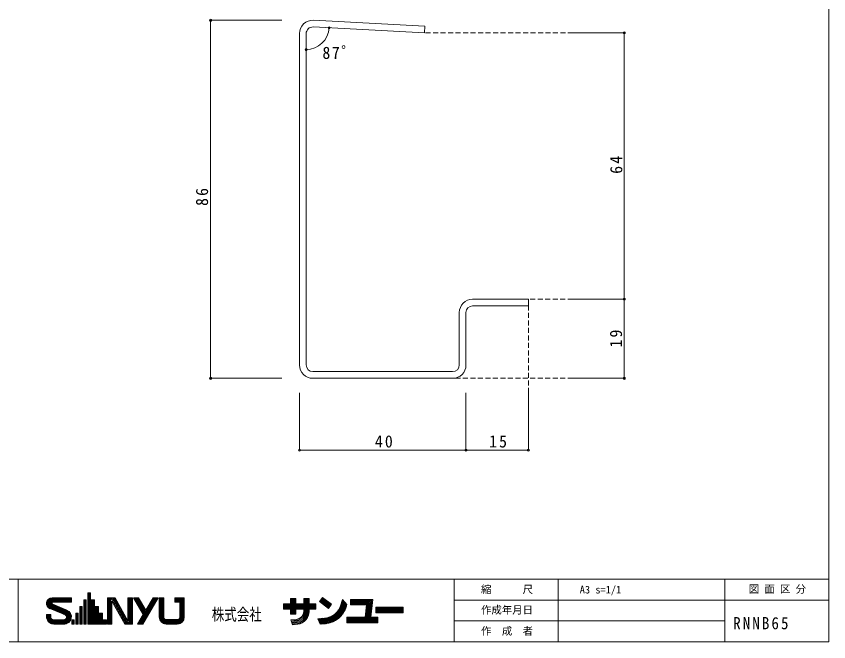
# Model space of a CAD drawing. Units: millimetres on the paper, enlarged 10 times, with parts at other scales. Extents: x -2060 to 1861, y -4765 to 1286.
# Drawn here: x -117 to 1835, y -1464 to 39 of the extents above; entities that cross this region are included whole.
import ezdxf
from ezdxf.enums import TextEntityAlignment as Align

# ---------------------------------------------------------------- set-up
doc = ezdxf.new("R2010")
doc.units = ezdxf.units.MM
doc.header["$LTSCALE"] = 10
doc.header["$PDMODE"] = 32
doc.header["$PDSIZE"] = 5
doc.linetypes.add('DASHED1', pattern=[1.8, 1.2, -0.6])
for name, color, linetype, lineweight in [('7-3_下地２', 5, 'Continuous', 18), ('7-6_寸法', 4, 'Continuous', 18), ('E-0_図面枠', 4, 'Continuous', 18)]:
    doc.layers.add(name, color=color, linetype=linetype, lineweight=lineweight)
doc.layers.add('E-2_文字1', color=7, linetype='Continuous')
doc.layers.add('E-3_文字2', color=7, linetype='Continuous')
doc.styles.add('ＭＳ ゴシック', font='')
doc.styles.get('ＭＳ ゴシック').set_extended_font_data('MS Gothic')

msp = doc.modelspace()

# ---------------------------------------------------------------- linework, layer by layer
at = {"layer": '7-3_下地２'}
for p, q in [((596.91, 29.05), (864.54, 15.02)), ((596.07, 13.07), (863.7, -0.96)), ((864.54, 15.02), (863.7, -0.96)), ((563.23, -2.91), (563.23, -798.91)), ((579.23, -2.91), (579.23, -798.91)), ((1113.23, -640.91), (979.23, -640.91)), ((947.23, -672.91), (947.23, -798.91)), ((963.23, -672.91), (963.23, -798.91)), ((595.23, -814.91), (931.23, -814.91)), ((595.23, -830.91), (931.23, -830.91))]:
    msp.add_line(p, q, dxfattribs=at)
msp.add_lwpolyline([(1113.23, -640.91), (1113.23, -656.91), (979.23, -656.91)], dxfattribs=at)
for centre, radius, start, end in [((595.23, -2.91), 32, 87, 180), ((595.23, -2.91), 16, 87, 180), ((979.23, -672.91), 32, 90, 180), ((979.23, -672.91), 16, 90, 180), ((595.23, -798.91), 32, 180, 270), ((595.23, -798.91), 16, 180, 270), ((931.23, -798.91), 16, 270, 0), ((931.23, -798.91), 32, 270, 0)]:
    msp.add_arc(centre, radius, start, end, dxfattribs=at)
at = {"layer": '7-6_寸法'}
for p, q in [((349.62, 29.09), (520.37, 29.09)), ((349.62, -830.91), (349.62, 29.09)), ((1343.68, -0.96), (1220.36, -0.96)), ((1343.68, -640.91), (1219.89, -640.91)), ((1343.68, -640.91), (1219.89, -640.91)), ((1343.68, -640.91), (1219.89, -640.91)), ((349.62, -830.91), (518.12, -830.91)), ((349.62, -830.91), (518.12, -830.91)), ((349.62, -830.91), (518.12, -830.91)), ((349.62, -830.91), (518.12, -830.91)), ((349.62, -830.91), (520.37, -830.91)), ((1343.68, -830.91), (1219.89, -830.91)), ((563.23, -1003.32), (563.23, -865.78)), ((563.23, -1003.32), (563.23, -865.95)), ((963.23, -1003.32), (963.23, -865.95)), ((1113.23, -1003.32), (1113.23, -865.95))]:
    msp.add_line(p, q, dxfattribs=at)
at = {"layer": '7-6_寸法', "linetype": 'DASHED1'}
for p, q in [((1220.36, -0.96), (863.7, -0.96)), ((1219.89, -640.91), (1113.23, -640.91)), ((1113.23, -865.95), (1113.23, -656.91)), ((1219.89, -830.91), (931.23, -830.91))]:
    msp.add_line(p, q, dxfattribs=at)
at = {"layer": '7-6_寸法'}
for points in [[(1343.68, -830.91), (1343.68, -640.91), (1343.68, -0.96)], [(563.23, -1003.32), (963.23, -1003.32), (1113.23, -1003.32)]]:
    msp.add_lwpolyline(points, dxfattribs=at)
msp.add_arc((579.23, 13.95), 55.24, 270, 357, dxfattribs=at)
for p in [(349.62, 29.09), (634.39, 11.06), (1343.68, -0.96), (579.23, -41.29), (1343.68, -640.91), (349.62, -830.91), (1343.68, -830.91), (563.23, -1003.32), (563.23, -1003.32), (963.23, -1003.32), (1113.23, -1003.32)]:
    msp.add_point(p, dxfattribs=at)
at = {"layer": 'E-0_図面枠', "color": 7}
for p, q in [((1835, -1463.75), (1835, 1286.25)), ((1835, -1413.75), (1835, -1413.75))]:
    msp.add_line(p, q, dxfattribs=at)
at = {"layer": 'E-0_図面枠'}
for p, q in [((-2060, -1313.75), (1835, -1313.75)), ((-112.5, -1313.75), (-112.5, -1463.75)), ((935, -1463.75), (935, -1313.75)), ((1185, -1463.75), (1185, -1313.75)), ((1585, -1463.75), (1585, -1313.75)), ((54.76, -1346.04), (60.76, -1346.04)), ((54.76, -1421.31), (54.76, -1346.04)), ((56.87, -1421.31), (56.87, -1346.04)), ((58.98, -1421.31), (58.98, -1346.04)), ((60.76, -1362.69), (60.76, -1346.04)), ((-43.44, -1365.58), (15.13, -1365.58)), ((-42.15, -1363.47), (15.13, -1363.47)), ((-40.2, -1361.36), (15.13, -1361.36)), ((-36.93, -1359.25), (15.13, -1359.25)), ((-31.5, -1358.03), (15.13, -1358.03)), ((15.13, -1368.36), (15.13, -1358.03)), ((45.1, -1362.69), (50.55, -1362.69)), ((45.1, -1421.31), (45.1, -1362.69)), ((47.21, -1421.31), (47.21, -1362.69)), ((49.32, -1421.31), (49.32, -1362.69)), ((50.55, -1421.31), (50.55, -1362.69)), ((60.76, -1362.69), (70.42, -1362.69)), ((61.09, -1421.31), (61.09, -1362.69)), ((63.2, -1421.31), (63.2, -1362.69)), ((65.31, -1421.31), (65.31, -1362.69)), ((67.42, -1421.31), (67.42, -1362.69)), ((69.53, -1421.31), (69.53, -1362.69)), ((70.42, -1378.9), (70.42, -1362.69)), ((101.72, -1358.03), (120.04, -1358.03)), ((101.72, -1421.31), (101.72, -1358.03)), ((103.83, -1421.31), (103.83, -1358.03)), ((105.94, -1421.31), (105.94, -1358.03)), ((108.05, -1421.31), (108.05, -1358.03)), ((110.1, -1357.79), (145.78, -1421.31)), ((110.16, -1421.31), (110.16, -1358.03)), ((112.38, -1421.31), (112.38, -1366.16)), ((112.38, -1366.16), (143.36, -1421.31)), ((112.66, -1358.03), (148.19, -1421.31)), ((115.08, -1358.03), (150.62, -1421.31)), ((117.5, -1358.03), (152.18, -1419.8)), ((120.04, -1358.03), (151.02, -1413.19)), ((151.02, -1413.19), (151.02, -1358.03)), ((151.02, -1358.03), (161.68, -1358.03)), ((153.24, -1421.31), (153.24, -1358.03)), ((155.35, -1421.31), (155.35, -1358.03)), ((157.46, -1421.31), (157.46, -1358.03)), ((159.57, -1421.31), (159.57, -1358.03)), ((161.68, -1421.31), (161.68, -1358.03)), ((164.01, -1358.03), (176.4, -1358.03)), ((164.01, -1358.03), (187.78, -1398.09)), ((166.46, -1358.03), (190.3, -1398.2)), ((168.91, -1358.03), (191.53, -1396.13)), ((171.37, -1358.03), (192.76, -1394.07)), ((173.82, -1358.03), (193.98, -1392)), ((176.4, -1358.03), (193.98, -1387.65)), ((176.58, -1421.31), (214.14, -1358.03)), ((179.03, -1421.31), (216.6, -1358.03)), ((181.49, -1421.31), (219.05, -1358.03)), ((183.94, -1421.31), (221.5, -1358.03)), ((186.39, -1421.31), (223.96, -1358.03)), ((193.98, -1387.65), (211.56, -1358.03)), ((211.56, -1358.03), (223.96, -1358.03)), ((226.29, -1404.66), (226.29, -1358.03)), ((226.29, -1358.03), (236.95, -1358.03)), ((228.4, -1405.94), (228.4, -1358.03)), ((230.51, -1405.94), (230.51, -1358.03)), ((232.62, -1405.94), (232.62, -1358.03)), ((234.73, -1405.94), (234.73, -1358.03)), ((236.95, -1404.66), (236.95, -1358.03)), ((263.59, -1358.03), (286.24, -1358.03)), ((263.59, -1368.69), (263.59, -1358.03)), ((265.7, -1368.69), (265.7, -1358.03)), ((267.81, -1368.69), (267.81, -1358.03)), ((269.92, -1368.69), (269.92, -1358.03)), ((272.03, -1368.69), (272.03, -1358.03)), ((274.14, -1368.69), (274.14, -1358.03)), ((276.25, -1368.69), (276.25, -1358.03)), ((277.8, -1405.94), (277.8, -1358.03)), ((279.91, -1405.94), (279.91, -1358.03)), ((282.02, -1405.94), (282.02, -1358.03)), ((284.13, -1405.94), (284.13, -1358.03)), ((286.24, -1404.66), (286.24, -1358.03)), ((541.61, -1372.48), (541.61, -1359.96)), ((541.61, -1359.96), (554.13, -1359.96)), ((543.72, -1397.2), (543.72, -1359.96)), ((545.83, -1397.2), (545.83, -1359.96)), ((547.93, -1397.2), (547.93, -1359.96)), ((550.04, -1397.2), (550.04, -1359.96)), ((552.15, -1397.2), (552.15, -1359.96)), ((554.13, -1372.48), (554.13, -1359.96)), ((573.58, -1359.96), (586.1, -1359.96)), ((573.58, -1372.48), (573.58, -1359.96)), ((575.69, -1414.06), (575.69, -1359.96)), ((577.8, -1412), (577.8, -1359.96)), ((579.91, -1409.47), (579.91, -1359.96)), ((582.02, -1406.26), (582.02, -1359.96)), ((584.13, -1401.76), (584.13, -1359.96)), ((586.1, -1372.48), (586.1, -1359.96)), ((611.09, -1367.25), (618.73, -1357.32)), ((612.38, -1365.58), (633.8, -1382.05)), ((613.67, -1363.9), (635.09, -1380.38)), ((614.95, -1362.23), (636.38, -1378.71)), ((616.24, -1360.56), (637.66, -1377.04)), ((617.53, -1358.89), (638.95, -1375.37)), ((618.73, -1357.32), (640.15, -1373.8)), ((662.67, -1375.11), (666.52, -1362.26)), ((664.38, -1369.4), (669.45, -1365.68)), ((665.39, -1366.04), (668.07, -1364.08)), ((666.52, -1362.26), (677.02, -1374.52)), ((685.88, -1374.79), (685.88, -1362.26)), ((685.88, -1362.26), (739.58, -1362.26)), ((685.88, -1364.37), (737.23, -1364.37)), ((685.88, -1366.48), (734.88, -1366.48)), ((730.62, -1405.64), (734.88, -1366.48)), ((732.74, -1405.64), (737.23, -1364.37)), ((734.99, -1404.45), (739.58, -1362.26)), ((935, -1363.75), (1835, -1363.75)), ((-44.82, -1371.91), (-31.41, -1371.91)), ((-44.71, -1369.8), (-31.13, -1369.8)), ((-44.59, -1374.02), (-29.28, -1374.02)), ((-44.26, -1367.69), (15.13, -1367.69)), ((-44.02, -1376.13), (-24.2, -1376.13)), ((-43.04, -1378.24), (-19.12, -1378.24)), ((-41.55, -1380.35), (-14.03, -1380.35)), ((-39.26, -1382.46), (-8.95, -1382.46)), ((-36.49, -1384.01), (-1.16, -1398.67)), ((-35.15, -1384.57), (-3.86, -1384.57)), ((-29.75, -1373.83), (4.45, -1388.01)), ((-28.92, -1368.36), (15.13, -1368.36)), ((35.45, -1421.31), (35.45, -1378.9)), ((35.45, -1378.9), (40.88, -1378.9)), ((37.56, -1421.31), (37.56, -1378.9)), ((39.66, -1421.31), (39.66, -1378.9)), ((40.88, -1421.31), (40.88, -1378.9)), ((70.42, -1378.9), (80.08, -1378.9)), ((71.64, -1421.31), (71.64, -1378.9)), ((73.75, -1421.31), (73.75, -1378.9)), ((75.86, -1421.31), (75.86, -1378.9)), ((77.97, -1421.31), (77.97, -1378.9)), ((80.08, -1395.11), (80.08, -1378.9)), ((263.59, -1368.69), (275.58, -1368.69)), ((275.58, -1404.66), (275.58, -1368.69)), ((524.8, -1372.48), (541.61, -1372.48)), ((524.8, -1385.66), (524.8, -1372.48)), ((524.8, -1373.01), (602.25, -1373.01)), ((524.8, -1375.12), (602.25, -1375.12)), ((524.8, -1377.23), (602.25, -1377.23)), ((524.8, -1379.34), (602.25, -1379.34)), ((524.8, -1381.45), (602.25, -1381.45)), ((524.8, -1383.56), (602.25, -1383.56)), ((524.8, -1385.66), (541.61, -1385.66)), ((541.61, -1397.2), (541.61, -1385.66)), ((554.13, -1372.48), (573.58, -1372.48)), ((554.13, -1385.66), (573.58, -1385.66)), ((554.13, -1397.2), (554.13, -1385.66)), ((573.58, -1390.95), (573.58, -1385.66)), ((586.1, -1372.48), (602.25, -1372.48)), ((586.1, -1385.66), (602.25, -1385.66)), ((586.1, -1390.9), (586.1, -1385.66)), ((602.25, -1385.66), (602.25, -1372.48)), ((611.09, -1367.25), (632.52, -1383.73)), ((618.82, -1421.1), (675.51, -1379.54)), ((622.83, -1420.78), (674.37, -1383)), ((632.52, -1383.73), (640.15, -1373.8)), ((650.21, -1395.48), (676.52, -1376.19)), ((656.45, -1388.28), (676.34, -1373.71)), ((659.3, -1383.59), (674.96, -1372.11)), ((661.12, -1379.63), (673.58, -1370.5)), ((662.37, -1376.1), (672.2, -1368.89)), ((663.38, -1372.75), (670.83, -1367.29)), ((675.48, -1379.68), (677.02, -1374.52)), ((685.88, -1368.59), (732.53, -1368.59)), ((685.88, -1370.7), (730.18, -1370.7)), ((685.88, -1372.81), (727.82, -1372.81)), ((685.88, -1374.79), (724.29, -1374.79)), ((721.07, -1404.45), (724.29, -1374.79)), ((722.13, -1405.64), (725.59, -1373.87)), ((724.25, -1405.64), (727.82, -1372.81)), ((726.38, -1405.64), (730.18, -1370.7)), ((728.5, -1405.64), (732.53, -1368.59)), ((746.53, -1394.23), (746.53, -1381.05)), ((746.53, -1381.05), (812.45, -1381.05)), ((746.53, -1382.63), (812.45, -1382.63)), ((746.53, -1384.74), (812.45, -1384.74)), ((812.45, -1394.23), (812.45, -1381.05)), ((-44.82, -1398), (-34.5, -1398)), ((-44.82, -1403.99), (-44.82, -1398)), ((-44.81, -1399.33), (-34.49, -1399.33)), ((-44.81, -1401.44), (-34.49, -1401.44)), ((-44.81, -1403.55), (-34.49, -1403.55)), ((-44.74, -1405.66), (-34.36, -1405.66)), ((-34.5, -1404.33), (-34.5, -1398)), ((-30.07, -1386.68), (1.22, -1386.68)), ((-24.98, -1388.78), (6.07, -1388.78)), ((-19.9, -1390.89), (9.12, -1390.89)), ((-14.81, -1393), (11.19, -1393)), ((-9.73, -1395.11), (12.67, -1395.11)), ((-4.64, -1397.22), (13.75, -1397.22)), ((0.2, -1399.33), (14.49, -1399.33)), ((2.25, -1401.44), (14.94, -1401.44)), ((3.04, -1403.55), (15.12, -1403.55)), ((3.06, -1405.66), (15.05, -1405.66)), ((25.79, -1395.11), (31.23, -1395.11)), ((25.79, -1421.31), (25.79, -1395.11)), ((27.9, -1421.31), (27.9, -1395.11)), ((30.01, -1421.31), (30.01, -1395.11)), ((31.23, -1421.31), (31.23, -1395.11)), ((80.08, -1395.11), (89.73, -1395.11)), ((80.08, -1421.31), (80.08, -1395.11)), ((82.19, -1421.31), (82.19, -1395.11)), ((84.29, -1421.31), (84.29, -1395.11)), ((86.4, -1421.31), (86.4, -1395.11)), ((88.51, -1421.31), (88.51, -1395.11)), ((89.73, -1411.32), (89.73, -1395.11)), ((174, -1421.31), (187.78, -1398.09)), ((226.29, -1404.88), (226.51, -1404.88)), ((541.61, -1397.2), (554.13, -1397.2)), ((565.61, -1406.08), (581, -1404.16)), ((568.51, -1403.59), (580.74, -1402.07)), ((570.4, -1401.23), (580.48, -1399.98)), ((572.52, -1414.95), (572.52, -1397.02)), ((573.58, -1414.95), (573.58, -1390.98)), ((612.37, -1420.59), (633.34, -1405.23)), ((614.8, -1421.43), (642.08, -1401.44)), ((626.89, -1420.42), (672.86, -1386.72)), ((631.43, -1419.71), (670.82, -1390.84)), ((636.82, -1418.37), (667.92, -1395.58)), ((644.14, -1415.62), (663.09, -1401.73)), ((676.99, -1418.3), (676.99, -1404.45)), ((676.99, -1404.45), (721.07, -1404.45)), ((676.99, -1405.64), (751.47, -1405.64)), ((734.99, -1404.45), (751.47, -1404.45)), ((746.53, -1386.85), (812.45, -1386.85)), ((746.53, -1388.96), (812.45, -1388.96)), ((746.53, -1391.07), (812.45, -1391.07)), ((746.53, -1393.18), (812.45, -1393.18)), ((746.53, -1394.23), (812.45, -1394.23)), ((751.47, -1418.3), (751.47, -1404.45)), ((-44.41, -1407.77), (-33.54, -1407.77)), ((-43.79, -1409.88), (-31.52, -1409.88)), ((-42.87, -1411.99), (13.18, -1411.99)), ((-41.57, -1414.1), (11.88, -1414.1)), ((-39.78, -1416.21), (10.1, -1416.21)), ((-37.24, -1418.32), (7.55, -1418.32)), ((-32.98, -1420.43), (3.29, -1420.43)), ((-27.84, -1410.99), (-2.5, -1410.99)), ((-27.5, -1421.31), (-0.75, -1421.31)), ((0.4, -1409.88), (14.1, -1409.88)), ((2.33, -1407.77), (14.71, -1407.77)), ((16.13, -1421.31), (16.13, -1411.32)), ((16.13, -1411.32), (21.57, -1411.32)), ((16.13, -1421.31), (21.57, -1421.31)), ((17.89, -1421.31), (17.89, -1411.32)), ((20, -1421.31), (20, -1411.32)), ((21.57, -1421.31), (21.57, -1411.32)), ((25.79, -1421.31), (31.23, -1421.31)), ((35.45, -1421.31), (40.88, -1421.31)), ((45.1, -1421.31), (50.55, -1421.31)), ((54.76, -1421.31), (99.39, -1421.31)), ((89.73, -1411.32), (99.39, -1411.32)), ((90.62, -1421.31), (90.62, -1411.32)), ((92.73, -1421.31), (92.73, -1411.32)), ((94.84, -1421.31), (94.84, -1411.32)), ((96.95, -1421.31), (96.95, -1411.32)), ((99.06, -1421.31), (99.06, -1411.32)), ((99.39, -1421.31), (99.39, -1411.32)), ((101.72, -1421.31), (112.38, -1421.31)), ((143.36, -1421.31), (161.68, -1421.31)), ((174, -1421.31), (186.39, -1421.31)), ((226.34, -1405.94), (237.08, -1405.94)), ((226.64, -1408.05), (237.99, -1408.05)), ((227.22, -1410.16), (240.55, -1410.16)), ((228.13, -1412.27), (284.4, -1412.27)), ((229.42, -1414.37), (283.11, -1414.37)), ((231.22, -1416.48), (281.31, -1416.48)), ((233.82, -1418.59), (278.71, -1418.59)), ((238.47, -1420.7), (274.05, -1420.7)), ((242.94, -1410.66), (269.59, -1410.66)), ((242.94, -1421.31), (269.59, -1421.31)), ((271.98, -1410.16), (285.31, -1410.16)), ((274.53, -1408.05), (285.89, -1408.05)), ((275.44, -1405.94), (286.19, -1405.94)), ((542.12, -1411.13), (557.36, -1409.23)), ((542.12, -1411.13), (546.22, -1423.24)), ((542.81, -1413.17), (580.63, -1408.46)), ((543.5, -1415.21), (578.84, -1410.81)), ((544.19, -1417.25), (576.6, -1413.21)), ((544.88, -1419.29), (573.67, -1415.7)), ((545.57, -1421.33), (569.47, -1418.35)), ((546.22, -1423.24), (559.04, -1421.64)), ((557.43, -1409.22), (581.26, -1406.26)), ((607.2, -1408.41), (623.05, -1407.12)), ((607.2, -1408.41), (612.8, -1421.59)), ((608.14, -1410.62), (611.65, -1408.05)), ((608.98, -1412.62), (615.66, -1407.72)), ((609.83, -1414.61), (619.67, -1407.4)), ((610.68, -1416.6), (623.69, -1407.07)), ((611.53, -1418.6), (628, -1406.52)), ((612.8, -1421.59), (625.96, -1420.53)), ((676.99, -1407.75), (751.47, -1407.75)), ((676.99, -1409.86), (751.47, -1409.86)), ((676.99, -1411.97), (751.47, -1411.97)), ((676.99, -1414.08), (751.47, -1414.08)), ((676.99, -1416.19), (751.47, -1416.19)), ((676.99, -1418.3), (751.47, -1418.3)), ((935, -1413.75), (1585, -1413.75))]:
    msp.add_line(p, q, dxfattribs=at)
at = {"layer": 'E-0_図面枠', "color": 7}
msp.add_lwpolyline([(-2060, 1286.25), (-2060, -1463.75), (1835, -1463.75)], dxfattribs=at)
at = {"layer": 'E-0_図面枠'}
for centre, radius, start, end in [((-31.32, -1371.54), 13.5, 90.76968, 251.60579), ((-28.66, -1371.2), 2.84, 92.62549, 247.52919), ((620.31, -1363.21), 44, 273.5696, 344.30289), ((620.27, -1363.17), 57.62, 273.9684, 344.73839), ((-27.5, -1403.99), 17.32, 179.99979, 270.00009), ((-27.84, -1404.33), 6.66, 179.99979, 270.00009), ((-3.18, -1404.67), 6.32, 267.5421, 69.85329), ((-2.18, -1404), 17.31, 269.93188, 67.46921), ((242.94, -1404.66), 16.65, 179.99979, 270.00009), ((242.94, -1404.66), 6, 179.99979, 270.00009), ((269.59, -1404.66), 6, 270.00009, 0), ((269.59, -1404.66), 16.65, 270.00009, 0), ((555.07, -1390.86), 18.51, 277.12369, 0.28418), ((555.07, -1390.86), 31.04, 277.45369, 359.92859)]:
    msp.add_arc(centre, radius, start, end, dxfattribs=at)

# ---------------------------------------------------------------- texts
at = {"layer": '7-6_寸法', "color": 7, "char_height": 29.33, "attachment_point": 7, "style": 'ＭＳ ゴシック'}
for s, insert in [('\\T1.2;\\W0.95;87゜', (618.29, -64)), ('\\T1.27;\\W0.95;40', (744.3, -997.58)), ('\\T1.27;\\W0.95;15', (1018.72, -997.58))]:
    msp.add_mtext(s, dxfattribs=dict(at, insert=insert))
at = {"layer": '7-6_寸法', "color": 7, "char_height": 29.33, "attachment_point": 7, "rotation": 90, "style": 'ＭＳ ゴシック'}
for s, insert in [('\\T1.27;\\W0.95;64', (1339.36, -339.68)), ('\\T1.27;\\W0.95;86', (343.87, -416.83)), ('\\T1.27;\\W0.95;19', (1338.73, -756.94))]:
    msp.add_mtext(s, dxfattribs=dict(at, insert=insert))
at = {"layer": 'E-0_図面枠', "color": 7, "style": 'ＭＳ ゴシック', "width": 0.75}
msp.add_text('株式会社', height=29.33, dxfattribs=at).set_placement((352.4, -1421.5), align=Align.BOTTOM_LEFT)
at = {"layer": 'E-2_文字1', "style": 'ＭＳ ゴシック'}
for s, p in [('縮\u3000\u3000\u3000尺', (999.43, -1352.73)), ('図 面 区 分', (1642.88, -1351.91)), ('作成年月日', (999.43, -1402)), ('作\u3000成\u3000者', (999.43, -1452.73))]:
    msp.add_text(s, height=18.33, dxfattribs=at).set_placement(p, align=Align.BOTTOM_LEFT)
at = {"layer": 'E-3_文字2', "style": 'ＭＳ ゴシック'}
msp.add_text('A3 s=1/1', height=18.33, dxfattribs=at).set_placement((1236.6, -1353.26), align=Align.BOTTOM_LEFT)
at = {"layer": 'E-3_文字2', "insert": (1605.35, -1434.24), "char_height": 29.33, "attachment_point": 7, "style": 'ＭＳ ゴシック'}
msp.add_mtext('\\T1.28;\\W0.9;RNNB65', dxfattribs=at)

doc.saveas('drawing.dxf')
